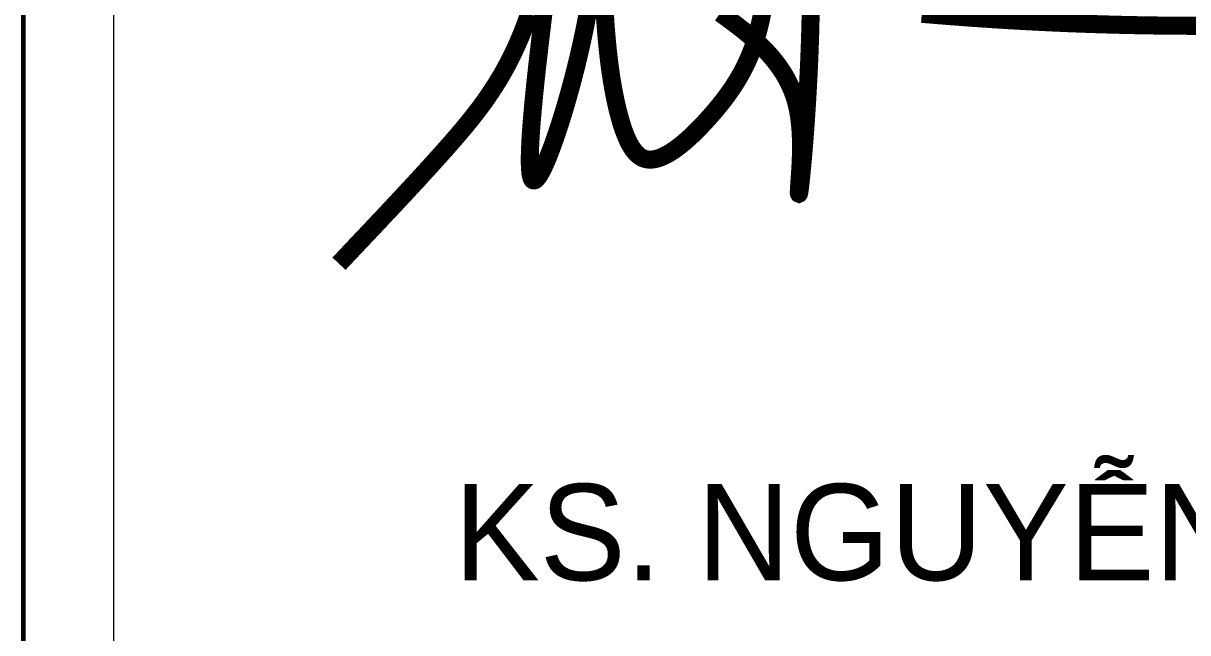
# Model space of a CAD drawing. Header units: millimetres. Extents: x -211129 to 461116, y -574633 to 115.
# Drawn here: x -19609 to -17673, y -546054 to -545042 of the extents above; entities that cross this region are included whole.
import ezdxf
from ezdxf.enums import TextEntityAlignment as Align

# ---------------------------------------------------------------- set-up
doc = ezdxf.new("R2010")
doc.units = ezdxf.units.MM
doc.header["$MEASUREMENT"] = 0
for name, color, linetype, lineweight in [('Khungten_LCDI', 7, 'Continuous', 5), ('LC Dim', 8, 'Continuous', 18), ('LC ISO', 153, 'Continuous', 13), ('LC Net thay', 63, 'Continuous', 25), ('LC Text1', 3, 'Continuous', 20)]:
    doc.layers.add(name, color=color, linetype=linetype, lineweight=lineweight)
doc.styles.add('Khungten', font='VHAVAN.TTF', dxfattribs={"width": 0.9, "height": 5000})
doc.styles.add('LC 1', font='VHAVANB.TTF')
doc.styles.add('Title', font='VHBLACK.TTF', dxfattribs={"width": 0.8})
doc.styles.add('VNAVANTH', font='VHAVANB.TTF', dxfattribs={"width": 0.6})

# ---------------------------------------------------------------- blocks, each defined once
blk = doc.blocks.new('a tuan anh')
at = {"layer": 'LC ISO', "const_width": 30}
for points in [[(-1970.513730994659, -413.3999172992917), (-1952.874308877232, -394.7286181089294), (-1935.249037194677, -376.0976101103588), (-1926.453906886512, -366.8007551573974), (-1917.676953131129, -357.5182208216283), (-1908.923055576524, -348.2514230428351), (-1900.197093870724, -339.0017777607718), (-1891.503947661753, -329.7707009151782), (-1882.848496597639, -320.5596084458084), (-1874.235620326392, -311.3699162924313), (-1865.670198496009, -302.2030403948011), (-1857.157110754546, -293.0603966926574), (-1848.701236749985, -283.9434011257545), (-1840.307456130366, -274.8534696338611), (-1831.980648543715, -265.7920181567315), (-1827.843884527741, -261.272414904859), (-1823.725693638029, -256.7604626340908), (-1819.626685830561, -252.2563383368979), (-1815.547471061349, -247.7602190057369), (-1811.488659286377, -243.2722816330788), (-1807.450860461671, -238.7927032113948), (-1803.434684543216, -234.321660733156), (-1799.440741487022, -229.8593311908335), (-1795.469641249103, -225.4058915768983), (-1791.521993376853, -220.9614877579006), (-1787.598388364946, -216.5248141601041), (-1783.69938995043, -212.0925268088758), (-1779.825559864796, -207.6611289507564), (-1775.977459839574, -203.2271238323156), (-1772.15565160627, -198.7870147001086), (-1768.36069689643, -194.3373048006761), (-1764.593157441559, -189.8744973805733), (-1760.853594973189, -185.3950956863846), (-1757.142571222837, -180.8956029646361), (-1753.460647922024, -176.3725224618829), (-1749.808386802266, -171.8223574246949), (-1746.186349595082, -167.2416110996273), (-1742.595098032005, -162.6267867332208), (-1739.035193844538, -157.9743875720451), (-1735.50719876423, -153.2809168626409), (-1732.011674522568, -148.5428778515779), (-1728.5491828511, -143.7567737853969), (-1725.120285481345, -138.9191079106822), (-1721.725544144807, -134.0263834739453), (-1718.365520573017, -129.0751037217706), (-1715.04077649751, -124.0617719007132), (-1711.751873649773, -118.9828912573139), (-1710.121038227429, -116.4177773917909), (-1708.499373761355, -113.8349650381424), (-1706.88695046799, -111.2340171021788), (-1705.283838563773, -108.6144964897394), (-1703.690108265146, -105.9759661066346), (-1702.105829788547, -103.3179888586747), (-1700.531073350416, -100.6401276516845), (-1698.965909167193, -97.94194539148884), (-1697.410407455318, -95.22300498391269), (-1695.864638431231, -92.48286933475174), (-1694.328672311371, -89.72110134985996), (-1692.802579312178, -86.93726393501856), (-1691.286429650107, -84.13091999606695), (-1689.780293541582, -81.30163243882998), (-1688.28424120303, -78.44896416911797), (-1686.798342850932, -75.57247809274122), (-1685.322668701687, -72.67173711553914), (-1683.857288971747, -69.7463041433366), (-1682.402273877582, -66.7957420819148), (-1680.957693635588, -63.81961383712769), (-1679.523618462234, -60.81748231478559), (-1678.100118573944, -57.78891042069881), (-1676.687264187174, -54.73346106070676), (-1675.285125518334, -51.65069714060519), (-1673.893772783907, -48.54018156623351), (-1672.513276200305, -45.40147724340204), (-1671.143705983966, -42.23414707792108), (-1669.785132351346, -39.03775397561549), (-1668.437625518884, -35.81186084232468), (-1667.10125570299, -32.55603058382985), (-1665.776093120148, -29.26982610599953), (-1664.462207986769, -25.95281031460036), (-1663.159670519322, -22.60454611550085), (-1661.868550934203, -19.22459641448222), (-1660.58891944788, -15.81252411738387), (-1659.320846276794, -12.36789213001612), (-1658.064401637384, -8.890263358189259), (-1656.819655746091, -5.379200707757263), (-1655.586678819353, -1.834267084515886), (-1654.365541073581, 1.744974605724565)], [(-1630.335283719498, 3.554976070532575), (-1630.906771402661, -1.081972344138194), (-1631.479427429644, -5.743452696551685), (-1632.052853796689, -10.42739552515559), (-1632.626652499981, -15.13173136836849), (-1633.773774900299, -24.59330425255757), (-1634.917610600329, -34.111615656715), (-1636.05497556983, -43.67010988846596), (-1637.182685778593, -53.25223125543562), (-1639.396405792853, -72.42113262547355), (-1640.476047537872, -81.97480124379217), (-1641.533298401191, -91.4858742278011), (-1642.564974352543, -100.937795885111), (-1643.070226726777, -105.6364013123821), (-1643.567891361687, -110.314010523347), (-1644.057570253484, -114.9685540564242), (-1644.538865398397, -119.5979624501197), (-1645.011378792638, -124.2001662428374), (-1645.47471243242, -128.7730959730543), (-1645.928468313985, -133.3146821792179), (-1646.37224843353, -137.8228553997615), (-1646.805654787284, -142.2955461731763), (-1647.228289371473, -146.7306850378809), (-1647.63975418231, -151.1262025323376), (-1648.039651216008, -155.4800291950087), (-1648.427582468808, -159.7900955643272), (-1648.80314993691, -164.05433217877), (-1649.16595561654, -168.2706695767702), (-1649.515601503925, -172.43703829679), (-1649.851689595263, -176.5513688772771), (-1650.173821886798, -180.6115918566793), (-1650.481600374755, -184.6156377734587), (-1650.774627055333, -188.5614371660631), (-1651.052503924759, -192.4469205729401), (-1651.314832979246, -196.2700185325521), (-1651.561216215036, -200.0286615833465), (-1651.791255628326, -203.7207802637713), (-1652.004553215345, -207.3443051122886), (-1652.200710972305, -210.8971666673315), (-1652.379330895448, -214.3772954673768), (-1652.540014980972, -217.7826220508578), (-1652.613506708454, -219.456587804656), (-1652.682365225104, -221.1110769562365), (-1652.74654078047, -222.7458308229106), (-1652.805983624072, -224.3605907219753), (-1652.860644005443, -225.9550979707274), (-1652.910472174088, -227.5290938864928), (-1652.955418379555, -229.082319786583), (-1652.995432871365, -230.6145169882802), (-1653.03046589905, -232.1254268089106), (-1653.06046771213, -233.6147905657708), (-1653.085388560139, -235.0823495761724), (-1653.105178692611, -236.5278451574122), (-1653.119788359065, -237.9510186268017), (-1653.129167809006, -239.3516113016667), (-1653.133267292011, -240.7293644992897), (-1653.13203705757, -242.0840195369819), (-1653.125427355219, -243.415317732055), (-1653.113388434489, -244.7230004018056), (-1653.095870544901, -246.0068088635599), (-1653.072823936003, -247.2664844346), (-1653.044198857286, -248.5017684322665), (-1653.009945558311, -249.7124021738127), (-1652.970014288585, -250.8981269765936), (-1652.924355297655, -252.0586841579061), (-1652.872918835026, -253.193815035047), (-1652.815655150247, -254.3032609253132), (-1652.752514492837, -255.3867631460307), (-1652.683447112315, -256.4440630144964), (-1652.608403258215, -257.4749018480361), (-1652.527333180056, -258.4790209639177), (-1652.440187127388, -259.4561616794672), (-1652.346915349714, -260.4060653120105), (-1652.247468096582, -261.3284731788299), (-1652.141795617499, -262.2231265972368), (-1652.029848162012, -263.0897668845428), (-1651.91157597964, -263.9281353580445), (-1651.786929319904, -264.7379733350681), (-1651.655858432336, -265.5190221328958), (-1651.518313566456, -266.2710230688535), (-1651.374244971812, -266.9937174602383), (-1651.223602897924, -267.6868466243614), (-1651.066337594311, -268.3501518785197), (-1650.902399310507, -268.9833745400247), (-1650.731738296046, -269.5862559261877), (-1650.554304800433, -270.1585373543203), (-1650.370049073215, -270.6999601417047), (-1650.178921363899, -271.2102656056813), (-1649.980871922045, -271.6891950635327), (-1649.775850997161, -272.1364898325701), (-1649.563808838779, -272.551891230105), (-1649.344695696404, -272.9351405734342), (-1649.118461819598, -273.2859791798692), (-1648.885057457883, -273.6041483667213), (-1648.644432860761, -273.8893894513021), (-1648.396538381901, -274.1414441582165), (-1648.141356966138, -274.360181709475), (-1647.878950279177, -274.5457792846864), (-1647.609391635779, -274.6984596347902), (-1647.332754350733, -274.8184455107403), (-1647.049111738786, -274.905959663447), (-1646.758537114714, -274.9612248438789), (-1646.461103793277, -274.9844638029463), (-1646.156885089251, -274.9758992916031), (-1645.845954317381, -274.9357540607889), (-1645.528384792458, -274.8642508614284), (-1645.204249829229, -274.7616124444758), (-1644.873622742482, -274.6280615608557), (-1644.536576846964, -274.4638209615077), (-1644.193185457436, -274.2691133973713), (-1643.843521888688, -274.0441616194003), (-1643.487659455466, -273.7891883785051), (-1643.125671472546, -273.5044164256396), (-1642.757631254688, -273.1900685117434), (-1642.383612116668, -272.8463673877413), (-1642.003687373246, -272.4735358046019), (-1641.617930339184, -272.0717965132208), (-1641.226414329256, -271.6413722645666), (-1640.829212658224, -271.1824858095497), (-1640.426398640848, -270.6953598991386), (-1640.018045591904, -270.1802172842581), (-1639.604226826166, -269.6372807158477), (-1639.185015658368, -269.0667729448469), (-1638.760485403312, -268.4689167221804), (-1638.330709375747, -267.8439347988024), (-1637.895760890446, -267.1920499256521), (-1637.45571326217, -266.51348485364), (-1637.010639805681, -265.8084623337345), (-1636.560613835754, -265.0772051168606), (-1636.10570866715, -264.3199359539722), (-1635.645997614629, -263.5368775959796), (-1635.181553992981, -262.7282527938369), (-1634.712451116953, -261.8942842984834), (-1634.238762301306, -261.0351948608441), (-1633.760560860828, -260.1512072318728), (-1633.277920110253, -259.2425441625091), (-1632.790913364384, -258.3094284036779), (-1632.299613937954, -257.3520827063185), (-1631.804095145751, -256.3707298213703), (-1631.304430302538, -255.3655924997729), (-1630.800692723074, -254.3368934924656), (-1630.292955722136, -253.2848555503879), (-1629.781292614469, -252.2097014244791), (-1629.265776714863, -251.1116538656788), (-1628.746481338079, -249.9909356248972), (-1628.223479798864, -248.8477694531175), (-1627.696845412022, -247.6823781012499), (-1627.166651492269, -246.4949843202194), (-1626.632971354411, -245.2858108610089), (-1626.095878313208, -244.0550804744998), (-1625.555445683407, -242.8030159116752), (-1625.011746779797, -241.5298399234598), (-1624.464854917125, -240.2357752607786), (-1623.914843410166, -238.9210446745856), (-1623.361785573696, -237.5858709158201), (-1622.805754722474, -236.2304767353926), (-1622.246824171249, -234.855084884286), (-1621.120557227929, -232.0451991736772), (-1619.983571261837, -229.1579957915237), (-1618.836452791104, -226.1952567453118), (-1617.679788333888, -223.1587640425423), (-1616.514164408291, -220.0502996907162), (-1615.340167532471, -216.8716456973634), (-1614.158384224516, -213.6245840699412), (-1612.9694010026, -210.3108968159941), (-1611.773804384822, -206.9323659430083), (-1610.572180889329, -203.4907734584995), (-1609.365117034235, -199.9879013699538), (-1608.153199337685, -196.4255316848721), (-1606.937014317795, -192.8054464107845), (-1605.717148492709, -189.1294275551627), (-1604.494188380544, -185.3992571255367), (-1603.268720499429, -181.6167171293928), (-1602.041331367509, -177.7835895742319), (-1600.812607502885, -173.901656467584), (-1599.583135423716, -169.9726998169208), (-1598.353501648118, -165.9985016297578), (-1597.124292694236, -161.9808439136104), (-1595.89609508017, -157.921508675965), (-1594.669495324066, -153.822277924337), (-1593.445079944053, -149.6849336662126), (-1592.223435458262, -145.5112579091074), (-1591.005148384822, -141.3030326605367), (-1589.790805241864, -137.0620399279869), (-1588.580992547519, -132.7900617189589), (-1587.376296819901, -128.4888800409681), (-1586.17730457717, -124.1602769015153), (-1584.984602337412, -119.8060343081015), (-1583.798776618802, -115.4279342682275), (-1582.620413939439, -111.0277587894088), (-1581.450100817456, -106.6072898791317), (-1579.135969318188, -97.71259979423485), (-1576.861074266009, -88.75812007358763), (-1574.630107805977, -79.75810677721165), (-1572.447762083102, -70.72681596512848), (-1570.318729242441, -61.67850369737425), (-1568.24770142902, -52.627426033956), (-1566.239370787895, -43.5878390349244), (-1564.298256743554, -34.57406002478092), (-1563.353544244339, -30.08159722694836), (-1562.425920218404, -25.60145571734756), (-1561.515259461317, -21.13566995353904), (-1560.621436768706, -16.68627439308329), (-1559.744326936125, -12.25530349356995), (-1558.883804759185, -7.844791712559527), (-1558.039745033442, -3.456773507597973), (-1557.212022554522, 0.9067166637250921), (-1556.40051211798, 5.243644343863707)], [(-1528.255957573419, 1.406732385818032), (-1527.999944688767, -2.783126646536402), (-1527.730786737913, -6.998030292947078), (-1527.448104883966, -11.23628314989037), (-1527.151520290034, -15.49618981390086), (-1526.840654119238, -19.77605488145491), (-1526.515127534658, -24.07418294902891), (-1526.174561699445, -28.38887861315743), (-1525.818577776663, -32.71844647028774), (-1525.446796929435, -37.06119111695443), (-1525.058840320882, -41.41541714963387), (-1524.232884472192, -50.15153175902378), (-1523.337679535456, -58.913227070414), (-1522.370194815536, -67.68693985579011), (-1521.327399617294, -76.4591068870941), (-1520.776813496574, -80.84037223621272), (-1520.206263245607, -85.21616493628244), (-1519.615370027488, -89.5847895838233), (-1519.003755005309, -93.9445507753262), (-1518.371039342223, -98.2937531072821), (-1517.716844201292, -102.6307011761819), (-1517.040790745654, -106.9536995785311), (-1516.342500138402, -111.2610529108206), (-1515.621593542659, -115.5510657695413), (-1514.877692121518, -119.8220427511842), (-1514.110417038086, -124.0722884522547), (-1513.319389455472, -128.3001074692438), (-1512.504230536797, -132.5038043986569), (-1511.664561445155, -136.6816838369705), (-1510.800003343655, -140.8320503806899), (-1509.910177395417, -144.9532086263062), (-1508.994704763536, -149.0434631703247), (-1508.053206611134, -153.1011186092219), (-1507.085304101289, -157.1244795395178), (-1506.090618397138, -161.1118505576742), (-1505.06877066179, -165.0615362602257), (-1504.019368748792, -168.9717693005659), (-1502.941669943088, -172.838887377744), (-1501.834554330344, -176.6571892875363), (-1500.696883351557, -180.4208730444807), (-1499.52751844775, -184.1241366631439), (-1498.325321059907, -187.7611781580927), (-1497.71155438479, -189.5530524887145), (-1497.089152629051, -191.3261955438647), (-1496.457973472818, -193.0798820753698), (-1495.817874596207, -194.8133868350415), (-1495.168713679348, -196.5259845746914), (-1494.510348402357, -198.2169500461459), (-1493.842636445377, -199.8855580012314), (-1493.16543548854, -201.531083191745), (-1492.47860321193, -203.1528003695421), (-1491.781997295737, -204.7499842864054), (-1491.075475420032, -206.3219096941757), (-1490.358895264959, -207.8678513446794), (-1489.632114510663, -209.3870839897136), (-1488.894990837231, -210.8788823811046), (-1488.147381924835, -212.3425212706788), (-1487.389145453562, -213.7772754102625), (-1486.620139103572, -215.1824195516529), (-1485.840220554965, -216.5572284466907), (-1485.04924748787, -217.9009768471878), (-1484.247077582433, -219.2129395049415), (-1483.433568518754, -220.492391171807), (-1482.608577976978, -221.7386065995961), (-1481.77196363722, -222.9508605401061), (-1480.923583179625, -224.1284277451778), (-1480.063294284293, -225.2705829666229), (-1479.190954631369, -226.3766009562532), (-1478.306421900954, -227.4457564659097), (-1477.409553773206, -228.4773242473893), (-1476.500207928242, -229.4705790525186), (-1475.578242046176, -230.4247956331237), (-1474.643513807154, -231.339248741031), (-1473.69588089129, -232.2132131280378), (-1472.735200978699, -233.0459635459702), (-1471.761331749527, -233.8367747466546), (-1470.774130883889, -234.5849214819173), (-1469.773456061914, -235.2896785035555), (-1468.759164963732, -235.9503205634101), (-1467.73111526946, -236.5661224132782), (-1466.689164659241, -237.1363588050008), (-1465.633170813177, -237.6603044903895), (-1464.562991411411, -238.1372342212708), (-1463.478512260845, -238.5665078530146), (-1462.379887727002, -238.9482978223969), (-1461.267421212353, -239.2832275093533), (-1460.141417711144, -239.5719251099945), (-1459.002182217606, -239.8150188203726), (-1457.850019725985, -240.0131368365837), (-1456.685235230485, -240.1669073547237), (-1455.508133725365, -240.2769585708738), (-1454.319020204843, -240.3439186811156), (-1453.118199663149, -240.3684158815304), (-1451.905977094517, -240.3510783682141), (-1450.682657493191, -240.2925343372481), (-1449.448545853404, -240.1934119847137), (-1448.203947169357, -240.0543395067216), (-1446.949166435312, -239.8759450993239), (-1445.6845086455, -239.6588569586311), (-1444.410278794137, -239.40370328071), (-1443.126781875471, -239.1111122616567), (-1441.834322883733, -238.7817120975669), (-1440.533206813139, -238.4161309845076), (-1439.223738657936, -238.0149971185892), (-1437.906223412356, -237.5789386958641), (-1436.580966070629, -237.1085839124426), (-1435.248271626973, -236.6045609643916), (-1433.908445075649, -236.0674980478361), (-1432.561791410873, -235.498023358814), (-1431.208615626878, -234.8967650934355), (-1429.849222717894, -234.2643514477822), (-1428.483917678153, -233.6014106179646), (-1427.113005501888, -232.9085708000202), (-1425.736791183328, -232.1864601900743), (-1424.355579716721, -231.4357069841935), (-1422.969676096283, -230.6569393784594), (-1421.579385316261, -229.8507855689822), (-1420.185012370872, -229.017873751829), (-1418.786862254346, -228.1588321230956), (-1417.385239960931, -227.2742888788634), (-1415.980450484843, -226.3648722151993), (-1414.572798820329, -225.4312103282282), (-1413.162589961619, -224.4739314140024), (-1411.750128902946, -223.4936636686325), (-1410.335720638526, -222.4910352881852), (-1408.919670162606, -221.466674468742), (-1407.502282469417, -220.4212094064278), (-1406.083862553191, -219.3552682972804), (-1403.245146028552, -217.1644707229134), (-1400.405960542543, -214.899307314321), (-1397.568746049015, -212.5648036402126), (-1394.735942501851, -210.1659852692537), (-1391.909989854874, -207.707877770139), (-1389.093328061979, -205.1955067115632), (-1386.288397077005, -202.6338976622064), (-1383.497636853805, -200.0280761907634), (-1380.723487346244, -197.3830678659142), (-1377.968388508176, -194.7038982563536), (-1375.234780293467, -191.9955929307616), (-1372.525102655971, -189.2631774578185), (-1369.841795549539, -186.5116774062481), (-1367.187298928038, -183.7461183446867), (-1364.564052745322, -180.9715258418728), (-1361.974496955256, -178.1929254664574), (-1359.421071511679, -175.4153427871352), (-1356.906216368458, -172.6438033726008), (-1354.432371479474, -169.8833327915345), (-1352.001748721785, -167.1385060597386), (-1349.614737587297, -164.4102981727629), (-1347.270854008733, -161.697958458928), (-1344.969608424624, -159.0007253930235), (-1342.71051127353, -156.3178374498966), (-1340.493072993981, -153.6485331043368), (-1338.316804024536, -150.992050831177), (-1336.181214803699, -148.3476291052502), (-1334.085815770057, -145.7145064013603), (-1332.030117362126, -143.091921194311), (-1330.013630018439, -140.4791119589499), (-1328.035864177567, -137.875317170081), (-1326.096330278029, -135.279775302537), (-1324.194538758369, -132.691724831122), (-1322.330000057147, -130.1104042306688), (-1320.502224612894, -127.5350519759813), (-1318.71072286414, -124.9649065418926), (-1316.955005249445, -122.3992064032063), (-1315.234582207326, -119.8371900347556), (-1313.548964176356, -117.2780959113588), (-1311.897661595052, -114.7211625078198), (-1310.280184901974, -112.1656282989716), (-1308.696044535653, -109.610731759647), (-1307.144750934647, -107.0557113646355), (-1305.62581453746, -104.49980558877), (-1304.138745782679, -101.9422529068834), (-1302.683055108821, -99.38229179376503), (-1301.258252954431, -96.81916072424792), (-1299.86384975804, -94.252098173165), (-1298.499355958222, -91.68034261532011), (-1297.164281993479, -89.10313252553169), (-1295.858138302385, -86.51970637863269), (-1294.580435323471, -83.92930264942697), (-1293.330683495267, -81.3311598127475), (-1292.10839325632, -78.72451634339814), (-1290.913075045188, -76.10861071621184), (-1289.744239300402, -73.48268140599248), (-1288.601396460508, -70.84596688757301), (-1287.484056964036, -68.19770563577185), (-1286.391731249547, -65.53713612540741), (-1285.323929755556, -62.86349683128356), (-1284.280162920622, -60.17602622823324), (-1283.259941183293, -57.47396279108943), (-1282.262774982097, -54.756544994656), (-1281.28817475558, -52.02301131373679), (-1280.335650942288, -49.27260022316477), (-1279.404713980766, -46.50455019777291), (-1278.494874309545, -43.71809971236507), (-1277.605642367169, -40.91248724177422), (-1276.736528592184, -38.0869512608042), (-1275.887043423136, -35.24073024427344), (-1275.056697298554, -32.37306266700034), (-1274.245000657, -29.48318700381787), (-1273.451463936988, -26.57034172954445), (-1272.675597577079, -23.63376531898393), (-1271.916912015819, -20.67269624696928), (-1271.174917691736, -17.68637298831891), (-1270.449125043378, -14.67403401783668), (-1269.739044509275, -11.6349178103701), (-1269.044186528001, -8.568262840708485), (-1268.364061538072, -5.4733075836848), (-1267.698179978033, -2.349290514117456), (-1267.046052286416, 0.8045498931751354), (-1266.40718890178, 3.988975163374562)], [(-1186.026473331804, 2.965406228438951), (-1186.229919850826, -6.986039794282988), (-1186.463795261137, -16.89184799676877), (-1186.726684018955, -26.74471279385034), (-1187.017170580541, -36.53732860035961), (-1187.333839402098, -46.26238983109943), (-1187.501549802968, -51.0973044851853), (-1187.675274939917, -55.91259090090171), (-1187.854837869978, -60.70733588008443), (-1188.040061650187, -65.48062622458383), (-1188.230769337577, -70.23154873626481), (-1188.426783989169, -74.95919021696318), (-1188.627928661997, -79.66263746855839), (-1188.834026413097, -84.34097729288624), (-1189.044900299486, -88.99329649179708), (-1189.260373378216, -93.61868186714128), (-1189.480268706291, -98.21622022078373), (-1189.704409340746, -102.7849983545602), (-1189.932618338629, -107.3241030703502), (-1190.164718756947, -111.832621169975), (-1190.400533652733, -116.309639455314), (-1190.639886083038, -120.7542447282176), (-1190.882599104865, -125.165523790507), (-1191.12849577525, -129.5425634440617), (-1191.377399151243, -133.8844504907465), (-1191.629132289861, -138.1902717323828), (-1191.883518248127, -142.45911397085), (-1192.140380083059, -146.6900640079839), (-1192.399540851722, -150.8822086456348), (-1192.660823611121, -155.0346346856677), (-1192.924051418289, -159.1464289299329), (-1193.189047330263, -163.2166781802953), (-1193.455634404061, -167.2444692385616), (-1193.723635696733, -171.2288889066403), (-1193.992874265285, -175.1690239863528), (-1194.26317316675, -179.0639612795494), (-1194.534355458178, -182.9127875881095), (-1194.806244196589, -186.7145897138689), (-1195.078662439002, -190.4684544586635), (-1195.351433242453, -194.1734686243726), (-1195.624379663961, -197.8287190128467), (-1195.89732476059, -201.433292425907), (-1196.170091589331, -204.9862756654475), (-1196.442503207247, -208.4867555333039), (-1196.714382671329, -211.9338188313268), (-1196.985553038641, -215.3265523613663), (-1197.255837366203, -218.6640429252875), (-1197.525058711035, -221.9453773249261), (-1197.793040130171, -225.1696423621324), (-1198.059604680646, -228.335924838786), (-1198.324575419494, -231.4433115567372), (-1198.587775403736, -234.4908893178072), (-1198.84902769039, -237.4777449238754), (-1199.108155336522, -240.4029651767632), (-1199.364981399121, -243.2656368783792), (-1199.619328935238, -246.0648468305299), (-1199.871021001891, -248.7996818350803), (-1200.11988065613, -251.4692286938662), (-1200.365730954974, -254.0725742087816), (-1200.608394955445, -256.6088051816478), (-1200.84769571459, -259.0770084143296), (-1201.083456289416, -261.4762707086629), (-1201.315499736971, -263.8056788665417), (-1201.543649114275, -266.0643196897581), (-1201.767727478364, -268.2512799802062), (-1201.987557886256, -270.3656465397507), (-1202.202963395001, -272.4065061701986), (-1202.413767061604, -274.3729456734291), (-1202.619791943114, -276.2640518512926), (-1202.820861096567, -278.0789115056541), (-1203.016797578966, -279.8166114383494), (-1203.207424447362, -281.4762384512287), (-1203.300691481621, -282.2764892383275), (-1203.392564758775, -283.0568793461571), (-1203.483022160945, -283.8172946249688), (-1203.572041570238, -284.5576209249848), (-1203.659600868821, -285.2777440964419), (-1203.745677938787, -285.9775499895622), (-1203.830250662286, -286.6569244545826), (-1203.913296921441, -287.3157533417398), (-1203.994794598373, -287.9539225012559), (-1204.074721575234, -288.5713177833677), (-1204.153055734118, -289.167825038312), (-1204.229774957188, -289.743330116311), (-1204.304857126554, -290.2977188676014), (-1204.378280124351, -290.8308771424054), (-1204.450021832701, -291.3426907909743), (-1204.520060133742, -291.8330456635158), (-1204.58837290958, -292.3018276102957), (-1204.654938042368, -292.7489224814926), (-1204.71973341424, -293.1742161274015), (-1204.782736907306, -293.5775943982007), (-1204.843926403701, -293.9589431441418), (-1204.903279785562, -294.3181482154614), (-1204.960774934996, -294.6550954623963), (-1205.016389734155, -294.9696707351541), (-1205.070102065147, -295.2617598839861), (-1205.121889810122, -295.5312487591291), (-1205.171730851202, -295.7780232107907), (-1205.219603070494, -296.0019690892223), (-1205.265484350166, -296.2029722446459), (-1205.309352572309, -296.380918527313), (-1205.351185619074, -296.5356937874167), (-1205.390961372599, -296.6671838752227), (-1205.428657714976, -296.7752746409387), (-1205.464252528371, -296.8598519348307), (-1205.497723694891, -296.920801607077), (-1205.529049096673, -296.9580095079727), (-1205.558206615839, -296.9713614876964), (-1205.585174134525, -296.9607433964993), (-1205.609929534854, -296.9260410846182), (-1205.632450698962, -296.8671404022898), (-1205.652715508972, -296.7839271997218), (-1205.670701847019, -296.6762873271655), (-1205.686387595226, -296.544106634843), (-1205.699750635715, -296.3872709729912), (-1205.710768850637, -296.2056661918468), (-1205.719420122099, -295.9991781416174), (-1205.725682332224, -295.767692672569), (-1205.729533363163, -295.5110956349235), (-1205.730951097037, -295.2292728788889), (-1205.729913415969, -294.9221102547162), (-1205.726398202096, -294.5894936126424), (-1205.720383337553, -294.231308802875), (-1205.711846704449, -293.8474416756653), (-1205.70076618492, -293.4377780812501), (-1205.687119661088, -293.0022038698517), (-1205.670885015104, -292.5406048916921), (-1205.652040129076, -292.0528669970226), (-1205.630562885141, -291.5388760360656), (-1205.606431165434, -290.9985178590432), (-1205.579622852063, -290.4316783162067), (-1205.55011582718, -289.8382432577637), (-1205.517887972906, -289.218098533951), (-1205.48291717135, -288.5711299950199), (-1205.445181304676, -287.8972234911926), (-1205.404658254993, -287.1962648727058), (-1205.361325904421, -286.4681399897672), (-1205.315162135099, -285.7127346926427), (-1205.266144829162, -284.9299348315253), (-1205.214251868732, -284.1196262566664), (-1205.159461135947, -283.2816948183172), (-1205.101750512913, -282.4160263666708), (-1205.041097881782, -281.5225067519932), (-1204.977481124661, -280.6010218244919), (-1204.910883759629, -279.6514719280822), (-1204.841403549566, -278.6740512053511), (-1204.769244558978, -277.669227170205), (-1204.694614896987, -276.6374777380697), (-1204.61772267276, -275.5792808243423), (-1204.538775995446, -274.4951143444487), (-1204.4579829742, -273.3854562138149), (-1204.375551718171, -272.2507843478379), (-1204.291690336511, -271.0915766619437), (-1204.206606938358, -269.9083110715728), (-1204.120509632892, -268.7014654921077), (-1204.033606529265, -267.4715178389888), (-1203.946105736599, -266.2189460276277), (-1203.85821536406, -264.9442279734358), (-1203.770143520815, -263.6478415918245), (-1203.682098316, -262.3302647982346), (-1203.594287858767, -260.9919755080628), (-1203.506920258282, -259.6334516367351), (-1203.420203623682, -258.2551710996777), (-1203.249555688759, -255.4412516899902), (-1203.084008927224, -252.5540406023647), (-1202.925228212291, -249.5973611601221), (-1202.774878417171, -246.5750366866123), (-1202.634624415092, -243.4908905051707), (-1202.506131079252, -240.3487459391181), (-1202.391063282907, -237.152426311819), (-1202.291085899225, -233.9057549466088), (-1202.20786380145, -230.6125551668229), (-1202.143061862793, -227.2766502957966), (-1202.098344956466, -223.9018636568653), (-1202.075377955698, -220.4920185733645), (-1202.075825733686, -217.0509383686585), (-1202.101353163656, -213.5824463660683), (-1202.153625118837, -210.0903658889292), (-1202.234306472441, -206.5785202606057), (-1202.345062097651, -203.0507328043896), (-1202.487556867738, -199.5108268436597), (-1202.663455655871, -195.9626257017371), (-1202.874423335292, -192.4099527019716), (-1203.122124779213, -188.8566311676987), (-1203.408224860847, -185.3064844222681), (-1203.734388453406, -181.7633357889863), (-1204.102280430117, -178.2310085912177), (-1204.513565664194, -174.7133261522977), (-1204.969909028849, -171.2141117955616), (-1205.472975397308, -167.7371888443595), (-1206.02442964277, -164.2863806220121), (-1206.625936638477, -160.8655104518693), (-1207.279161257611, -157.4784016572667), (-1207.985767137056, -154.1288753133558), (-1208.746815744715, -150.819657524451), (-1209.561798829469, -147.5506200518867), (-1210.429955589629, -144.3211754245713), (-1211.350525223505, -141.130736171428), (-1212.322746929436, -137.9787148213654), (-1213.345859905719, -134.8645239032776), (-1214.419103350665, -131.7875759461022), (-1215.541716462598, -128.7472834787477), (-1216.712938439829, -125.7430590301083), (-1217.932008480653, -122.774315129107), (-1219.198165783426, -119.8404643046524), (-1220.510649546428, -116.9409190856531), (-1221.86869896797, -114.0750920010323), (-1223.271553246392, -111.2423955796694), (-1224.718451580004, -108.4422423505166), (-1226.208633167116, -105.674044842468), (-1227.74133720604, -102.9372155844321), (-1229.315802895086, -100.2311671053176), (-1230.931269432564, -97.5553119340475), (-1232.586976016813, -94.90906259953044), (-1234.282161846117, -92.29183163066045), (-1236.016066118813, -89.70303155636066), (-1237.787928033198, -87.14207490553963), (-1239.596986787612, -84.60837420713506), (-1241.442481580336, -82.10134199001186), (-1243.323651609724, -79.62039078312228), (-1245.239736074058, -77.16493311534578), (-1247.189974171662, -74.73438151562004), (-1249.173605100834, -72.3281485128391), (-1251.189868059941, -69.9456466359261), (-1253.238002247235, -67.58628841377504), (-1255.317246861057, -65.24948637530906), (-1257.426841099747, -62.93465304943675), (-1259.56602416157, -60.64120096508123), (-1261.734035244881, -58.36854265113652), (-1263.930113547962, -56.11609063652577), (-1266.153498269152, -53.88325745015754), (-1268.403428606747, -51.66945562092587), (-1270.679143759087, -49.47409767776844), (-1272.979882924468, -47.29659614959382), (-1275.304885301215, -45.13636356529605), (-1277.653390087624, -42.99281245379825), (-1280.02463648202, -40.865355344009), (-1282.417863682713, -38.75340476483689), (-1284.832310888029, -36.65637324520503), (-1287.267217296278, -34.57367331400746), (-1289.72182210577, -32.50471750015276), (-1292.195364514817, -30.44891833257861), (-1294.687083721743, -28.40568834016449), (-1297.196218924859, -26.37444005186262), (-1299.722009322461, -24.35458599653793), (-1304.820512494465, -20.34671070054173), (-1309.976506824241, -16.37736268348817), (-1315.183905898331, -12.44184217666043), (-1320.43662330322, -8.535449411327136), (-1325.728572625449, -4.653484618800576), (-1331.053667451517, -0.7912480303784832), (-1336.405821367953, 3.055960122670513)], [(-1001.20401064906, 1.934289997705491), (-988.8244992167456, 0.8811893938254798), (-976.4434762395395, -0.1452758202212863), (-964.0599493790651, -1.144904355343897), (-951.6729262969166, -2.117494922407786), (-939.281414654688, -3.062846232307493), (-926.8844221139589, -3.980756995923002), (-914.4809563363378, -4.871025924163405), (-902.070024983419, -5.733451727894135), (-889.6506357167964, -6.567833117995178), (-877.2217961980787, -7.373968805390177), (-864.7825140888599, -8.151657500930014), (-852.3317970507196, -8.900697915523779), (-839.8686527452664, -9.620888760051457), (-827.3920888340945, -10.31202874539304), (-814.9011129787978, -10.97391658244305), (-802.3947328409704, -11.60635098208149), (-789.871956082221, -12.2091306552029), (-777.3317903641437, -12.7820543127018), (-764.7732433483179, -13.32492066544364), (-752.1953226963669, -13.83752842433751), (-739.5970360698557, -14.31967630024883), (-726.9774134257168, -14.77116823958931), (-714.3365696997207, -15.19206297001801), (-701.6761703807861, -15.58278332925693), (-688.9980001052318, -15.94378013399546), (-676.3038435093476, -16.27550420092302), (-663.5954852294526, -16.57840634669992), (-650.8747099018656, -16.85293738800101), (-638.1433021629055, -17.09954814150115), (-625.4030466488621, -17.31868942387518), (-612.6557279960689, -17.51081205181254), (-599.9031308408303, -17.67636684195895), (-587.1470398194651, -17.81580461101839), (-574.3892395682778, -17.92957617563661), (-561.6315147235873, -18.01813235250302), (-548.8756499216834, -18.08192395829246), (-536.1234297989286, -18.12140180969436)]]:
    blk.add_lwpolyline(points, dxfattribs=at)
blk = doc.blocks.new('lcdi fix')
at = {"layer": 'Khungten_LCDI', "color": 5, "lineweight": 60}
blk.add_line((36600.02583062735, 14649.99999999255), (36600.02583062735, -14649.99999999255), dxfattribs=at)
at = {"layer": 'Khungten_LCDI', "color": 9, "lineweight": 15}
blk.add_lwpolyline([(36750.02502495137, 446.3150240202522), (40449.99980574933, 446.3150240202522), (40449.99980574933, 2437.222380185602), (36750.02502495137, 2437.222380185602)], close=True, dxfattribs=at)
at = {"layer": 'LC Dim'}
blk.add_blockref('a tuan anh', (39095.52114782833, 1513.439625558807), dxfattribs=at)
at = {"color": 7, "style": 'VNAVANTH'}
blk.add_text('ks. nguyÔn tuÊn anh', height=159.9999958502171, dxfattribs=at).set_placement((38552.65464803663, 574.0637606674427), align=Align.CENTER)
at = {"color": 7, "style": 'Khungten', "width": 0.8}
for tag, p in [('REVISION', (39498.75271332351, -10746.30395446718)), ('NGAYHT', (39546.07422497955, -11609.37091637403))]:
    blk.add_attdef(tag, text='', height=199.998925739526, dxfattribs=at).set_placement(p, align=Align.CENTER)
at = {"layer": 'LC Text1', "color": 3, "style": 'LC 1', "width": 1.834005631990714}
for tag, p, p2 in [('TENBANVE1', (36912.65773373929, -8885.760238945484), (40339.14503431407, -8885.760238945484)), ('TENBANVE2', (36912.65773373929, -9562.465564332902), (40339.14503431407, -9562.465564332902))]:
    blk.add_attdef(tag, text='', height=249.9999935159642, dxfattribs=at).set_placement(p, p2, align=Align.FIT)
at = {"layer": 'LC Text1', "style": 'Title', "width": 0.7}
blk.add_attdef('SOBANVE', text='', height=249.9999935159641, dxfattribs=at).set_placement((39561.98232412425, -13896.18071823567), align=Align.CENTER)

msp = doc.modelspace()

# ---------------------------------------------------------------- block references
at = {"layer": 'LC Net thay'}
msp.add_blockref('lcdi fix', (-56209.38506501043, -546541.2070248361), dxfattribs=at)

doc.saveas('drawing.dxf')
